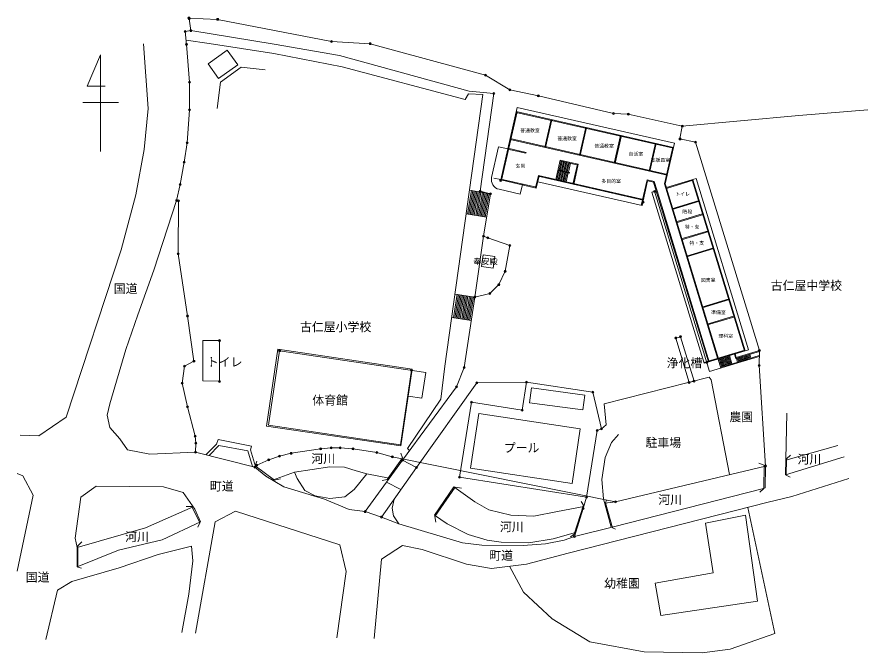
# Model space of a CAD drawing. Units: millimetres, scale not verified. Extents: x -117091 to 97729, y -65966 to 94648.
import ezdxf
from ezdxf.enums import TextEntityAlignment as Align

# ---------------------------------------------------------------- set-up
doc = ezdxf.new("R2010")
doc.units = ezdxf.units.MM
doc.header["$LTSCALE"] = 1000
doc.header["$PDMODE"] = 32
doc.header["$PDSIZE"] = 500
doc.linetypes.add('CHAIN1', pattern=[8, 5, -1, 1, -1])
doc.layers.add('0-0', color=7, linetype='Continuous', lineweight=18)
doc.styles.add('ＭＳ ゴシック', font='')
doc.styles.get('ＭＳ ゴシック').set_extended_font_data('MS Gothic')

msp = doc.modelspace()

# ---------------------------------------------------------------- linework, layer by layer
at = {"layer": '0-0'}
for p, q in [((-73652, 94229), (-73678, 94398)), ((-73678, 94398), (-66446, 94061)), ((-73228, 91203), (-73652, 94229)), ((-66446, 94061), (-37692, 88452)), ((-74665, 90970), (-73228, 91203)), ((-74322, 87743), (-74665, 90970)), ((-37692, 88452), (-27927, 87914)), ((-73579, 78184), (-74322, 87743)), ((-64045, 86254), (-68851, 82783)), ((-61388, 82575), (-64045, 86254)), ((-27927, 87914), (1191, 79979)), ((-95983, 85067), (-95983, 60648)), ((1191, 79979), (7342, 76245)), ((-73582, 71207), (-73579, 78184)), ((7342, 76245), (14518, 74759)), ((-100492, 73045), (-91475, 73045)), ((14518, 74759), (33473, 70272)), ((-74168, 62883), (-73582, 71207)), ((48886, 62797), (9200, 71825)), ((5224, 53449), (9151, 70709)), ((8911, 70558), (48597, 61530)), ((8956, 70753), (48642, 61725)), ((17732, 68756), (16134, 61736)), ((33473, 70272), (37226, 70091)), ((50863, 67112), (37226, 70091)), ((17927, 68712), (16329, 61691)), ((26507, 66760), (24910, 59739)), ((26702, 66716), (25105, 59695)), ((50863, 67112), (50274, 63844)), ((35283, 64764), (33686, 57743)), ((35478, 64719), (33881, 57699)), ((-74870, 57983), (-74168, 62883)), ((7359, 63732), (47045, 54704)), ((7403, 63927), (47089, 54899)), ((44059, 62767), (42462, 55747)), ((44254, 62723), (42657, 55702)), ((46546, 52514), (48886, 62797)), ((50274, 63844), (54203, 63059)), ((54203, 63059), (70309, 10447)), ((2711, 54124), (4478, 61887)), ((6826, 61393), (4478, 61887)), ((6801, 61500), (11431, 60447)), ((46340, 52506), (48447, 61769)), ((18903, 53619), (20012, 58495)), ((19750, 55990), (20260, 58233)), ((19968, 58300), (24551, 57257)), ((20012, 58495), (20015, 58494)), ((20012, 58495), (24595, 57452)), ((20043, 55924), (20553, 58167)), ((20335, 55857), (20845, 58100)), ((20628, 55791), (21138, 58034)), ((-75894, 52350), (-74870, 57983)), ((22338, 55197), (19413, 55862)), ((22383, 55392), (19457, 56057)), ((20920, 55724), (21430, 57967)), ((21213, 55658), (21723, 57901)), ((21505, 55591), (22015, 57834)), ((21798, 55525), (22308, 57768)), ((22090, 55458), (22600, 57701)), ((24400, 57497), (23246, 52426)), ((24595, 57452), (23441, 52382)), ((13805, 51497), (14515, 54617)), ((14000, 51453), (14710, 54573)), ((14471, 54422), (40993, 48389)), ((14515, 54617), (41037, 48584)), ((19195, 53553), (19706, 55795)), ((19488, 53486), (19998, 55729)), ((19780, 53419), (20291, 55662)), ((20073, 53353), (20583, 55596)), ((20365, 53286), (20876, 55529)), ((20658, 53220), (21168, 55463)), ((20951, 53153), (21461, 55396)), ((21243, 53087), (21753, 55330)), ((21536, 53020), (22046, 55263)), ((22383, 55392), (22338, 55197)), ((54394, 53860), (67567, 10623)), ((-76791, 48300), (-75894, 52350)), ((14045, 51648), (5074, 53689)), ((40682, 47024), (14355, 53013)), ((40487, 47068), (41952, 53504)), ((40682, 47024), (42102, 53265)), ((43756, 53093), (41952, 53504)), ((43599, 52924), (42102, 53265)), ((43599, 52924), (44284, 50676)), ((43756, 53093), (44475, 50734)), ((46340, 52506), (46675, 51404)), ((46896, 51367), (53592, 53407)), ((53355, 53499), (66515, 10302)), ((53546, 53557), (66706, 10360)), ((-3371, 44896), (-2386, 50814)), ((-3026, 44838), (-2041, 50757)), ((2447, 50010), (-2888, 50898)), ((-2681, 44781), (-1696, 50699)), ((-2335, 44723), (-1350, 50642)), ((-1990, 44666), (-1005, 50584)), ((-1645, 44608), (-660, 50527)), ((-1300, 44551), (-315, 50469)), ((-954, 44493), (31, 50412)), ((-609, 44436), (376, 50354)), ((-264, 44378), (721, 50297)), ((81, 44321), (1066, 50239)), ((427, 44263), (1412, 50182)), ((660, 39273), (2447, 50010)), ((772, 44206), (1757, 50125)), ((1117, 44149), (2102, 50067)), ((44255, 50771), (43202, 50451)), ((43202, 50451), (56375, 7213)), ((44284, 50676), (57427, 7533)), ((44475, 50734), (57619, 7592)), ((46675, 51404), (59819, 8262)), ((46867, 51462), (60010, 8320)), ((-76334, 48219), (-76791, 48300)), ((-76437, 34866), (-76334, 48219)), ((48249, 46239), (55136, 48337)), ((48307, 46047), (55195, 48146)), ((1462, 44091), (-3713, 44952)), ((49269, 42891), (56156, 44989)), ((49327, 42699), (56215, 44798)), ((660, 39273), (-1516, 23935)), ((1766, 38899), (660, 39273)), ((7284, 36941), (1766, 38899)), ((50580, 38586), (57468, 40684)), ((50639, 38395), (57526, 40493)), ((6162, 30422), (7284, 36941)), ((-74045, 19132), (-76437, 34866)), ((51892, 34281), (58779, 36380)), ((51950, 34090), (58838, 36188)), ((3129, 31185), (3550, 34156)), ((159, 31607), (3129, 31185)), ((4538, 27055), (6162, 30422)), ((2276, 24800), (4538, 27055)), ((-6913, 18684), (-6014, 24616)), ((-6567, 18631), (-5668, 24564)), ((-1516, 23935), (-6524, 24693)), ((-6221, 18579), (-5322, 24511)), ((-5875, 18526), (-4976, 24459)), ((-5529, 18474), (-4630, 24406)), ((-5183, 18422), (-4284, 24354)), ((-4837, 18369), (-3938, 24302)), ((-4490, 18317), (-3592, 24249)), ((-4215, 6117), (-1516, 23935)), ((-4144, 18264), (-3246, 24197)), ((-3798, 18212), (-2900, 24144)), ((-3452, 18160), (-2554, 24092)), ((-3106, 18107), (-2208, 24039)), ((-2760, 18055), (-1862, 23987)), ((-1516, 23935), (2276, 24800)), ((55826, 21367), (62714, 23466)), ((55884, 21176), (62772, 23274)), ((-72416, 7723), (-74045, 19132)), ((-2414, 18002), (-7349, 18750)), ((57138, 17063), (64025, 19161)), ((57196, 16871), (64083, 18970)), ((-65955, 12918), (-65971, 2595)), ((50393, 13917), (49243, 13582)), ((49243, 13582), (52554, 2329)), ((50393, 13917), (53815, 2694)), ((-51241, 10723), (-54110, -8666)), ((-50791, 10353), (-53571, -8443)), ((-17311, 5703), (-51241, 10723)), ((-13892, 4894), (-50791, 10353)), ((56317, 7404), (66648, 10552)), ((56375, 7213), (67567, 10623)), ((61212, 8665), (61497, 7728)), ((61470, 8744), (61756, 7807)), ((61728, 8823), (62014, 7885)), ((61986, 8901), (62272, 7964)), ((62245, 8980), (62530, 8043)), ((62503, 9059), (62789, 8121)), ((62761, 9137), (63047, 8200)), ((63999, 9535), (64349, 8388)), ((64190, 9594), (64482, 8637)), ((64349, 8388), (70306, 10203)), ((64482, 8637), (70309, 10412)), ((64640, 7431), (70293, 9153)), ((64890, 7298), (70291, 8943)), ((65057, 8603), (65348, 7647)), ((65315, 8682), (65606, 7725)), ((65573, 8761), (65865, 7804)), ((65831, 8839), (66123, 7883)), ((66090, 8918), (66381, 7961)), ((66348, 8997), (66639, 8040)), ((66606, 9075), (66898, 8119)), ((66865, 9154), (67156, 8197)), ((67123, 9233), (67414, 8276)), ((67381, 9311), (67673, 8355)), ((67639, 9390), (67931, 8433)), ((67898, 9469), (68189, 8512)), ((70309, 10447), (70261, 6616)), ((-75412, 2182), (-74799, 6467)), ((-74799, 6467), (-72416, 7723)), ((59920, 8272), (60614, 5995)), ((60179, 8351), (60464, 7413)), ((60206, 7334), (63047, 8200)), ((60264, 7143), (63105, 8009)), ((60437, 8429), (60722, 7492)), ((60522, 7222), (60814, 6265)), ((60556, 6187), (64640, 7431)), ((60695, 8508), (60981, 7571)), ((60781, 7301), (61072, 6344)), ((60953, 8587), (61239, 7649)), ((61039, 7379), (61330, 6423)), ((61297, 7458), (61589, 6501)), ((61556, 7537), (61847, 6580)), ((61814, 7615), (62105, 6659)), ((62072, 7694), (62364, 6737)), ((62330, 7773), (62622, 6816)), ((62589, 7851), (62880, 6895)), ((62847, 7930), (63138, 6973)), ((63047, 8200), (63105, 8009)), ((63105, 8009), (63397, 7052)), ((64540, 8446), (64832, 7489)), ((64798, 8525), (65090, 7568)), ((70261, 6616), (71842, -18744)), ((-17495, 5427), (-20275, -13369)), ((-17311, 5703), (-20179, -13686)), ((-13892, 4894), (-14858, -1635)), ((-74036, -3811), (-75412, 2182)), ((-65970, 2718), (-70170, 2724)), ((10447, -4615), (11549, 2435)), ((11549, 2435), (28240, -98)), ((53815, 2694), (52554, 2329)), ((12788, 1003), (12277, -2758)), ((12788, 1003), (26257, -827)), ((-14858, -1635), (-18320, -1123)), ((26257, -827), (25746, -4588)), ((28240, -98), (30490, -9324)), ((-72144, -11197), (-74036, -3811)), ((-2380, -2638), (-5358, -21585)), ((-2380, -2638), (10447, -4615)), ((12277, -2758), (25746, -4588)), ((31612, -8321), (31168, -3052)), ((-535, -5512), (-2587, -19323)), ((-535, -5512), (25085, -9318)), ((76882, -20932), (77204, -5440)), ((-20275, -13369), (-53571, -8443)), ((30490, -9324), (31612, -8321)), ((-20179, -13686), (-54110, -8666)), ((25085, -9318), (23034, -23130)), ((29357, -9809), (26703, -26626)), ((30490, -9324), (29357, -9809)), ((-71975, -13001), (-72144, -11197)), ((-72029, -15268), (-71975, -13001)), ((-69394, -15926), (-66748, -13223)), ((-68626, -16118), (-66180, -13564)), ((-66180, -13564), (-58847, -14871)), ((-58847, -14871), (-57684, -18851)), ((-58165, -14701), (-57938, -13734)), ((-56916, -18904), (-58165, -14701)), ((-40441, -14385), (-47855, -15543)), ((-37768, -14145), (-40441, -14385)), ((-35513, -14162), (-37768, -14145)), ((-32270, -14396), (-35513, -14162)), ((-26272, -15325), (-32270, -14396)), ((-18482, -14340), (-18008, -14814)), ((76957, -17303), (90117, -13595)), ((-57028, -19015), (-72029, -15268)), ((-53564, -17176), (-56571, -18561)), ((-50842, -16262), (-53564, -17176)), ((-47855, -15543), (-50842, -16262)), ((-22348, -16403), (-26272, -15325)), ((-19745, -16705), (-23690, -22156)), ((33968, -27767), (-22348, -16403)), ((-19745, -16705), (-20221, -15537)), ((76882, -20932), (91728, -16414)), ((77167, -16909), (78169, -16023)), ((-56571, -18561), (-57028, -19015)), ((-56959, -18714), (-56588, -17525)), ((-19813, -17261), (-16233, -19150)), ((-2587, -19323), (23034, -23130)), ((71842, -18744), (33968, -27767)), ((71540, -18528), (70191, -18065)), ((71540, -18528), (71463, -24463)), ((-47081, -20328), (-52588, -22315)), ((-23123, -21835), (-28778, -20726)), ((-23690, -22156), (-24936, -22371)), ((-23815, -22791), (-20171, -24716)), ((-5358, -21585), (26703, -26626)), ((-6509, -24058), (-11652, -31533)), ((-6509, -24058), (-4909, -24318)), ((71463, -24463), (70422, -25350)), ((-21856, -27098), (-22412, -29423)), ((25919, -28646), (25343, -27715)), ((26703, -26626), (25858, -29457)), ((32934, -34229), (30962, -27035)), ((33968, -27767), (31272, -28166)), ((31457, -28025), (31723, -27361)), ((-72636, -29058), (-84654, -34326)), ((-72938, -28949), (-74429, -28949)), ((-72938, -28949), (-70950, -33125)), ((19367, -30218), (26012, -28942)), ((25858, -29457), (23605, -36546)), ((31457, -28025), (33198, -34377)), ((-29228, -30269), (-25063, -31629)), ((-25063, -31629), (-20707, -33345)), ((-11652, -31533), (-11397, -32926)), ((-84654, -34326), (-101921, -39329)), ((-67064, -32874), (-72067, -60953)), ((-70950, -33125), (-71447, -34152)), ((33198, -34377), (34027, -34715)), ((-101700, -38890), (-100706, -37863)), ((-101921, -44170), (-101921, -39329)), ((-101700, -38890), (-101700, -44292)), ((-25107, -42234), (-26968, -62326)), ((-101700, -44292), (-100839, -44523)), ((7255, -44068), (10789, -50613)), ((-106870, -50108), (-103212, -47882)), ((-106870, -50108), (-109829, -62567))]:
    msp.add_line(p, q, dxfattribs=at)
at = {"layer": '0-0', "linetype": 'CHAIN1'}
msp.add_line((5052, 53591), (3293, 53961), dxfattribs=at)
at = {"layer": '0-0'}
for points in [[(3256, 75319), (-2924, 75917), (-35650, 84919), (-52144, 87811), (-73228, 91203)], [(-3938, 73804), (-35028, 82095), (-52252, 85454), (-68619, 87955), (-74432, 88786)], [(-85138, 87834), (-84009, 71535), (-84977, 61207), (-87075, 49750), (-90787, 35872), (-104665, -6409), (-111604, -11088), (-116284, -10927)], [(-95983, 85067), (-99364, 77178), (-94856, 77178)], [(-61388, 82575), (-66194, 79104), (-68851, 82783)], [(-66550, 71539), (-65749, 78214), (-60498, 81952), (-54446, 81329)], [(471, 75099), (-3152, 75233), (-3938, 73804)], [(2447, 50010), (-145, 50624), (3256, 75319)], [(471, 75099), (-9053, 6476), (-10121, -1891), (-18482, -14340)], [(14000, 51453), (5029, 53494), (9200, 71825)], [(50863, 67112), (80274, 69783), (97729, 71193)], [(6756, 61305), (11387, 60252), (11431, 60447)], [(46546, 52514), (46837, 51558), (54394, 53860)], [(4595, 51131), (9958, 49911), (10512, 52349)], [(43872, 50655), (57744, 5121), (64890, 7298)], [(-76791, 48300), (-82556, 30708), (-86591, 19411), (-89657, 10697), (-93691, -3020), (-94337, -5925), (-93691, -8991), (-91109, -11895), (-89173, -14639), (-83525, -15768), (-72029, -15268)], [(3550, 34156), (580, 34577), (159, 31607)], [(-65955, 12918), (-70155, 12924), (-70170, 2724)], [(-29228, -30269), (-19813, -17261), (-6174, 1241), (-4215, 6117)], [(-25063, -31629), (-16233, -19150), (-1033, 2235), (11549, 2435)], [(31168, -3052), (57676, 3658), (58175, 2992), (62779, -20904)], [(-66748, -13223), (-66350, -12029), (-57938, -13734)], [(30962, -27035), (30564, -22147), (31417, -16633), (32952, -12768), (34771, -10779)], [(77167, -16909), (77090, -21072), (78054, -21534)], [(-57028, -19015), (-54243, -21351), (-49753, -23966), (-39464, -27149), (-33269, -29764), (-31222, -29991), (-29228, -30269)], [(-56959, -18714), (-52129, -22355), (-50606, -22020)], [(-4620, -38176), (268, -38745), (10670, -38801), (16297, -38404), (21072, -37437), (23605, -36546), (33520, -34084), (71036, -24477), (71775, -24250), (71842, -18744)], [(-117091, -20610), (-115638, -21255), (-113056, -26096), (-117091, -45300)], [(-25107, -42234), (-19782, -38845), (-14779, -39813), (-3644, -43525), (2649, -44654), (11525, -43525), (22014, -40781), (72525, -27871), (78495, -26419), (92858, -21901)], [(-101921, -44170), (-91432, -39975), (-80459, -37393), (-70776, -32874), (-72228, -29647), (-75133, -25451), (-80136, -23998)], [(-80136, -23998), (-97080, -23837), (-100953, -26580)], [(-6837, -24023), (-11726, -31128), (-8543, -33345), (-3199, -36016), (1632, -37437), (5099, -38006)], [(-6837, -24023), (-1494, -27774), (2030, -29820), (7600, -31185), (13341, -31412), (19367, -30218)], [(-100953, -26580), (-102408, -36973), (-101921, -39329)], [(-22412, -29423), (-22071, -31355), (-20707, -33345), (-4620, -38176)], [(10789, -50613), (17973, -57374), (27551, -63149), (41214, -65685), (55863, -65966), (62906, -64980), (74174, -61036), (67397, -29182)], [(25919, -28646), (23594, -35963), (22641, -36620)], [(-67064, -32874), (-61900, -30131), (-35596, -38684)], [(5099, -38006), (12077, -38114), (18282, -37112), (23927, -35535)], [(-103212, -47882), (-91271, -44493), (-81427, -41104), (-73035, -39006), (-72713, -42718), (-73681, -51109), (-75456, -60792)], [(-35596, -38684), (-33958, -45372), (-36395, -62167)]]:
    msp.add_lwpolyline(points, dxfattribs=at)
for points in [[(-28778, -20726), (-32018, -24648), (-34349, -26524), (-38100, -26978), (-41795, -26296), (-44410, -24932), (-46399, -21919), (-47081, -20328), (-42591, -19589), (-38100, -18964), (-34405, -19077), (-31450, -19987)], [(66850, -31175), (56708, -33147), (58680, -45683), (44031, -48359), (45440, -56529), (69808, -52867)]]:
    msp.add_lwpolyline(points, close=True, dxfattribs=at)
msp.add_arc((5149, 53569), 2500, 167.18386, 257.18386, dxfattribs=at)
for p in [(-73678, 94398), (-73652, 94229), (-66446, 94061), (-74665, 90970), (-73228, 91203), (-37692, 88452), (-27927, 87914), (-74322, 87743), (1191, 79979), (-73579, 78184), (3256, 75319), (7342, 76245), (14518, 74759), (-73582, 71207), (33473, 70272), (37226, 70091), (50863, 67112), (-74168, 62883), (50274, 63844), (54203, 63059), (-74870, 57983), (-75894, 52350), (5010, 53396), (-145, 50624), (2447, 50010), (43884, 50614), (-76791, 48300), (-76334, 48219), (41003, 47874), (660, 39273), (1766, 38899), (7284, 36941), (-76437, 34866), (6162, 30422), (4538, 27055), (-1516, 23935), (2276, 24800), (-74045, 19132), (-65955, 12918), (49243, 13582), (50393, 13917), (-50791, 10353), (70309, 10447), (-74799, 6467), (-72416, 7723), (57050, 7398), (70261, 6616), (-17495, 5427), (-4215, 6117), (-75412, 2182), (-65971, 2595), (-1033, 2235), (11549, 2435), (52554, 2329), (53815, 2694), (-6174, 1241), (28240, -98), (-74036, -3811), (-2380, -2638), (10447, -4615), (29357, -9809), (30490, -9324), (-72144, -11197), (-71975, -13001), (-72029, -15268), (-40441, -14385), (-37768, -14145), (-35513, -14162), (-32270, -14396), (-53564, -17176), (-50842, -16262), (-47855, -15543), (-26272, -15325), (-22348, -16403), (-19813, -17261), (-57028, -19015), (-56571, -18561), (-16233, -19150), (71842, -18744), (-5358, -21585), (26703, -26626), (33968, -27767), (-29228, -30269), (25858, -29457), (-25063, -31629), (23605, -36546)]:
    msp.add_point(p, dxfattribs=at)

# ---------------------------------------------------------------- texts
at = {"layer": '0-0', "style": 'ＭＳ ゴシック'}
for s, height, p in [('普通教室', 879.8, (9937, 65284)), ('普通教室', 879.8, (19293, 63271)), ('普通教室', 879.8, (28649, 61376)), ('自活室', 879.8, (37294, 59363)), ('支援員室', 879.8, (42860, 57823)), ('玄関', 879.8, (8753, 56402)), ('多目的室', 879.8, (30425, 52494)), ('トイレ', 879.8, (49064, 49233)), ('階段', 879.8, (50887, 44784)), ('特・支', 879.8, (51474, 40954)), ('特・支', 879.8, (52669, 36847)), ('奉安殿', 1466, (-1911, 31715)), ('図書室', 879.8, (55534, 27509)), ('古仁屋中学校', 2199, (73177, 25071)), ('国道', 2199, (-92681, 24287)), ('準備室', 879.8, (58132, 19392)), ('古仁屋小学校', 2199, (-45666, 14623)), ('理科室', 879.8, (59972, 13385)), ('トイレ', 2199, (-69174, 5743)), ('浄化槽', 2199, (46911, 5500)), ('体育館', 2199, (-42532, -3921)), ('農園', 2199, (62729, -8101)), ('プール', 2199, (5789, -15936)), ('駐車場', 2199, (41572, -14630)), ('河川', 2199, (-42789, -18676)), ('河川', 2199, (79941, -18815)), ('町道', 2199, (-68390, -25601)), ('河川', 2199, (44791, -29027)), ('河川', 2199, (4806, -35877)), ('河川', 2199, (-89808, -38399)), ('町道', 2199, (2132, -43101)), ('国道', 2199, (-114883, -48586)), ('幼稚園', 2199, (31125, -50153))]:
    msp.add_text(s, height=height, dxfattribs=at).set_placement(p, align=Align.BOTTOM_LEFT)

doc.saveas('drawing.dxf')
